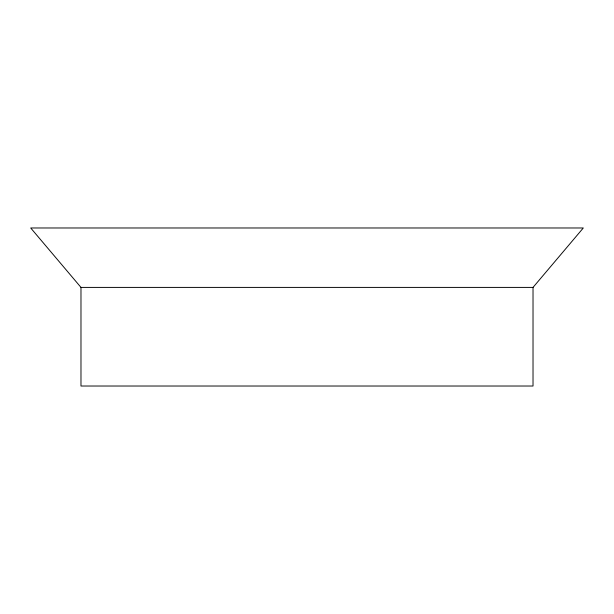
<?xml version="1.0" encoding="UTF-8"?>
<svg xmlns="http://www.w3.org/2000/svg" width="614" height="614" viewBox="0 0 614 614"><rect width="100%" height="100%" fill="white"/><g stroke="black" fill="none" stroke-linecap="round" stroke-linejoin="round"><path stroke-width="0.92" d="M533.021 287.406L583.3 227.978L30.7 227.978L80.979 287.406L80.979 386.022L533.021 386.022L533.021 287.406L80.979 287.406"/></g></svg>
